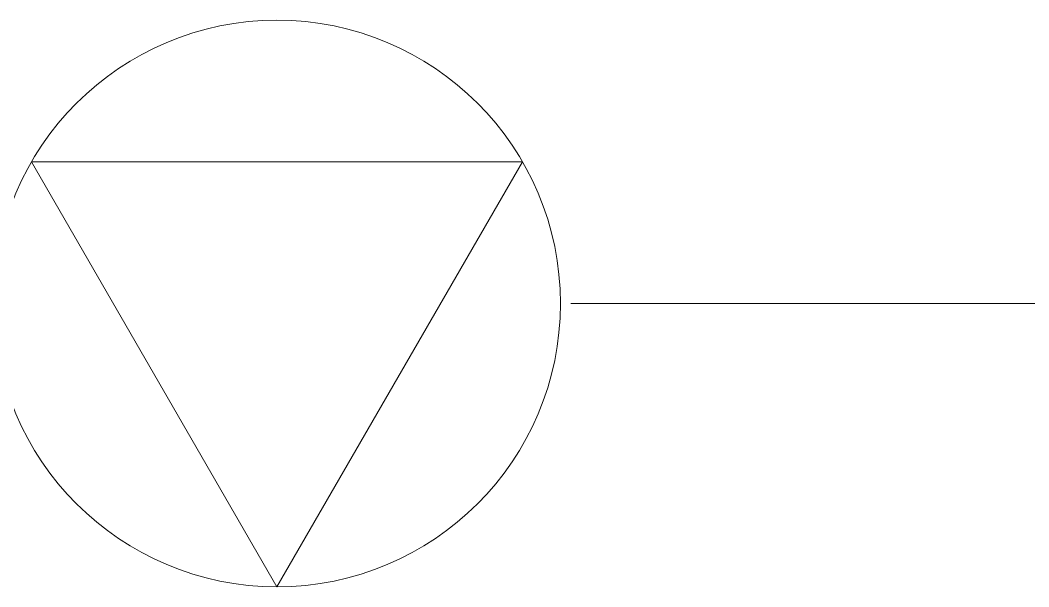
# Model space of a CAD drawing. Header units: metres. Extents: x 0 to 105485, y 0 to 425721.
# Drawn here: x 104695.296 to 104697.432, y 425220.6 to 425221.8 of the extents above; entities that cross this region are included whole.
import ezdxf

# ---------------------------------------------------------------- set-up
doc = ezdxf.new("R2010")
doc.units = ezdxf.units.M
doc.header["$MEASUREMENT"] = 0
doc.layers.add('B-XX-MO-ONDERZOEK_SONDERING-G', color=90, linetype='Continuous', lineweight=18)
doc.layers.add('B-XX-MO-ONDERZOEK_SONDERING-S', color=90, linetype='Continuous', lineweight=18)

msp = doc.modelspace()

# ---------------------------------------------------------------- linework, layer by layer
at = {"layer": 'B-XX-MO-ONDERZOEK_SONDERING-G', "color": 0, "true_color": 0x787878}
msp.add_polyline3d([(104696.44, 425221.2, 2.45), (104696.44, 425221.2, -22.756)], dxfattribs=at)
at = {"layer": 'B-XX-MO-ONDERZOEK_SONDERING-G', "color": 0, "true_color": 0xd62828}
for points in [[(104697.4363, 425221.2, 1.272), (104697.3857, 425221.2, 1.252), (104697.3355, 425221.2, 1.232), (104697.2811, 425221.2, 1.212), (104697.2257, 425221.2, 1.192), (104697.1849, 425221.2, 1.172), (104697.1624, 425221.2, 1.152), (104697.0945, 425221.2, 1.132), (104697.053, 425221.2, 1.112), (104697.0188, 425221.2, 1.092), (104696.9684, 425221.2, 1.072), (104696.9214, 425221.2, 1.052), (104696.8795, 425221.2, 1.032), (104696.8269, 425221.2, 1.012), (104696.7807, 425221.2, 0.992), (104696.7243, 425221.2, 0.972), (104696.666, 425221.2, 0.952), (104696.619, 425221.2, 0.932), (104696.61, 425221.2, 0.912), (104696.6021, 425221.2, 0.892), (104696.5989, 425221.2, 0.872), (104696.5957, 425221.2, 0.852), (104696.5925, 425221.2, 0.833), (104696.6109, 425221.2, 0.813), (104696.5943, 425221.2, 0.793), (104696.592, 425221.2, 0.773), (104696.5658, 425221.2, 0.753), (104696.5209, 425221.2, 0.733), (104696.5186, 425221.2, 0.713), (104696.5163, 425221.2, 0.693), (104696.514, 425221.2, 0.673), (104696.5324, 425221.2, 0.653), (104696.5508, 425221.2, 0.633), (104696.5692, 425221.2, 0.613), (104696.5208, 425221.2, 0.593), (104696.4932, 425221.2, 0.573), (104696.4919, 425221.2, 0.553), (104696.4926, 425221.2, 0.533), (104696.5271, 425221.2, 0.513), (104696.5365, 425221.2, 0.493), (104696.5267, 425221.2, 0.473), (104696.517, 425221.2, 0.453), (104696.4885, 425221.2, 0.433), (104696.4832, 425221.2, 0.413), (104696.4778, 425221.2, 0.393), (104696.4725, 425221.2, 0.373), (104696.4728, 425221.2, 0.353), (104696.4699, 425221.2, 0.333), (104696.4657, 425221.2, 0.313), (104696.4654, 425221.2, 0.293), (104696.4641, 425221.2, 0.273), (104696.4629, 425221.2, 0.253), (104696.4617, 425221.2, 0.233), (104696.471, 425221.2, 0.213), (104696.4945, 425221.2, 0.193), (104696.5, 425221.2, 0.174), (104696.5078, 425221.2, 0.154), (104696.5191, 425221.2, 0.134), (104696.5401, 425221.2, 0.114), (104696.5844, 425221.2, 0.094), (104696.726, 425221.2, 0.074), (104696.901, 425221.2, 0.054), (104696.9599, 425221.2, 0.034), (104696.995, 425221.2, 0.014), (104697.0024, 425221.2, -0.006), (104696.9903, 425221.2, -0.026), (104696.9793, 425221.2, -0.046), (104696.9032, 425221.2, -0.066), (104696.8404, 425221.2, -0.086), (104696.7916, 425221.2, -0.106), (104696.7364, 425221.2, -0.126), (104696.6841, 425221.2, -0.146), (104696.6333, 425221.2, -0.166), (104696.6044, 425221.2, -0.186), (104696.5712, 425221.2, -0.206), (104696.5501, 425221.2, -0.226), (104696.5404, 425221.2, -0.246), (104696.5277, 425221.2, -0.266), (104696.516, 425221.2, -0.286), (104696.502, 425221.2, -0.305), (104696.4928, 425221.2, -0.325), (104696.4908, 425221.2, -0.345), (104696.4889, 425221.2, -0.365), (104696.4869, 425221.2, -0.385), (104696.4871, 425221.2, -0.405), (104696.4854, 425221.2, -0.425), (104696.4875, 425221.2, -0.445), (104696.4858, 425221.2, -0.465), (104696.4829, 425221.2, -0.485), (104696.4816, 425221.2, -0.505), (104696.4817, 425221.2, -0.525), (104696.4809, 425221.2, -0.545), (104696.4813, 425221.2, -0.565), (104696.4817, 425221.2, -0.585), (104696.4834, 425221.2, -0.605), (104696.4813, 425221.2, -0.625), (104696.4798, 425221.2, -0.645), (104696.4796, 425221.2, -0.665), (104696.4807, 425221.2, -0.685), (104696.4825, 425221.2, -0.705), (104696.4842, 425221.2, -0.725), (104696.483, 425221.2, -0.744), (104696.4842, 425221.2, -0.764), (104696.4843, 425221.2, -0.784), (104696.4858, 425221.2, -0.804), (104696.4841, 425221.2, -0.824), (104696.4821, 425221.2, -0.844), (104696.4837, 425221.2, -0.864), (104696.4831, 425221.2, -0.884), (104696.4817, 425221.2, -0.904), (104696.4829, 425221.2, -0.924), (104696.4925, 425221.2, -0.944), (104696.5072, 425221.2, -0.964), (104696.5209, 425221.2, -0.984), (104696.5113, 425221.2, -1.004), (104696.5076, 425221.2, -1.024), (104696.5038, 425221.2, -1.044), (104696.5033, 425221.2, -1.064), (104696.5027, 425221.2, -1.084), (104696.5021, 425221.2, -1.104), (104696.5039, 425221.2, -1.124), (104696.5087, 425221.2, -1.144), (104696.5471, 425221.2, -1.163), (104696.5507, 425221.2, -1.183), (104696.5543, 425221.2, -1.203), (104696.5578, 425221.2, -1.223), (104696.5452, 425221.2, -1.243), (104696.5244, 425221.2, -1.263), (104696.5062, 425221.2, -1.283), (104696.4936, 425221.2, -1.303), (104696.4921, 425221.2, -1.323), (104696.4905, 425221.2, -1.343), (104696.489, 425221.2, -1.363), (104696.4901, 425221.2, -1.383), (104696.5375, 425221.2, -1.403), (104696.5357, 425221.2, -1.423), (104696.5339, 425221.2, -1.443), (104696.5321, 425221.2, -1.463), (104696.5327, 425221.2, -1.483), (104696.5369, 425221.2, -1.503), (104696.522, 425221.2, -1.523), (104696.5213, 425221.2, -1.543), (104696.5207, 425221.2, -1.563), (104696.5201, 425221.2, -1.582), (104696.5214, 425221.2, -1.602), (104696.5238, 425221.2, -1.622), (104696.538, 425221.2, -1.642), (104696.5681, 425221.2, -1.662), (104696.6415, 425221.2, -1.682), (104696.6643, 425221.2, -1.702), (104696.6423, 425221.2, -1.722), (104696.6204, 425221.2, -1.742), (104696.5984, 425221.2, -1.762), (104696.5503, 425221.2, -1.782), (104696.55, 425221.2, -1.802), (104696.5444, 425221.2, -1.822), (104696.5388, 425221.2, -1.842), (104696.5332, 425221.2, -1.862), (104696.5333, 425221.2, -1.882), (104696.5328, 425221.2, -1.902), (104696.5113, 425221.2, -1.922), (104696.4876, 425221.2, -1.941), (104696.481, 425221.2, -1.961), (104696.4745, 425221.2, -1.981), (104696.4679, 425221.2, -2.001), (104696.4678, 425221.2, -2.021), (104696.4679, 425221.2, -2.041), (104696.468, 425221.2, -2.061), (104696.4681, 425221.2, -2.081), (104696.4723, 425221.2, -2.101), (104696.4756, 425221.2, -2.121), (104696.4791, 425221.2, -2.141), (104696.4826, 425221.2, -2.161), (104696.4872, 425221.2, -2.181), (104696.4901, 425221.2, -2.201), (104696.4915, 425221.2, -2.221), (104696.4935, 425221.2, -2.241), (104696.4986, 425221.2, -2.261), (104696.5218, 425221.2, -2.28), (104696.5241, 425221.2, -2.3), (104696.5297, 425221.2, -2.32), (104696.5222, 425221.2, -2.34), (104696.5202, 425221.2, -2.36), (104696.5182, 425221.2, -2.38), (104696.5162, 425221.2, -2.4), (104696.517, 425221.2, -2.42), (104696.5447, 425221.2, -2.44), (104696.5971, 425221.2, -2.46), (104696.6054, 425221.2, -2.48), (104696.555, 425221.2, -2.5), (104696.5401, 425221.2, -2.52), (104696.5251, 425221.2, -2.54), (104696.5227, 425221.2, -2.56), (104696.5204, 425221.2, -2.58), (104696.518, 425221.2, -2.599), (104696.5196, 425221.2, -2.619), (104696.5154, 425221.2, -2.639), (104696.5136, 425221.2, -2.659), (104696.5078, 425221.2, -2.679), (104696.5045, 425221.2, -2.699), (104696.5045, 425221.2, -2.719), (104696.5072, 425221.2, -2.739), (104696.5129, 425221.2, -2.759), (104696.5103, 425221.2, -2.779), (104696.5004, 425221.2, -2.799), (104696.4968, 425221.2, -2.819), (104696.496, 425221.2, -2.839), (104696.4967, 425221.2, -2.859), (104696.4949, 425221.2, -2.879), (104696.4955, 425221.2, -2.899), (104696.4952, 425221.2, -2.918), (104696.4939, 425221.2, -2.938), (104696.4917, 425221.2, -2.958), (104696.4909, 425221.2, -2.978), (104696.4904, 425221.2, -2.998), (104696.4916, 425221.2, -3.018), (104696.5003, 425221.2, -3.038), (104696.5006, 425221.2, -3.058), (104696.4995, 425221.2, -3.078), (104696.4984, 425221.2, -3.098), (104696.4974, 425221.2, -3.118), (104696.5008, 425221.2, -3.138), (104696.5177, 425221.2, -3.158), (104696.5461, 425221.2, -3.178), (104696.5649, 425221.2, -3.198), (104696.569, 425221.2, -3.217), (104696.5712, 425221.2, -3.237), (104696.5735, 425221.2, -3.257), (104696.5758, 425221.2, -3.277), (104696.5879, 425221.2, -3.297), (104696.5964, 425221.2, -3.317), (104696.6037, 425221.2, -3.337), (104696.6049, 425221.2, -3.357), (104696.5934, 425221.2, -3.377), (104696.5818, 425221.2, -3.397), (104696.57, 425221.2, -3.417), (104696.558, 425221.2, -3.437), (104696.535, 425221.2, -3.457), (104696.532, 425221.2, -3.477), (104696.5289, 425221.2, -3.497), (104696.5258, 425221.2, -3.516), (104696.5345, 425221.2, -3.536), (104696.5431, 425221.2, -3.556), (104696.577, 425221.2, -3.576), (104696.5807, 425221.2, -3.596), (104696.5497, 425221.2, -3.616), (104696.5224, 425221.2, -3.636), (104696.503, 425221.2, -3.656), (104696.4987, 425221.2, -3.676), (104696.4965, 425221.2, -3.696), (104696.4956, 425221.2, -3.716), (104696.4952, 425221.2, -3.736), (104696.4964, 425221.2, -3.756), (104696.4974, 425221.2, -3.776), (104696.4995, 425221.2, -3.795), (104696.501, 425221.2, -3.815), (104696.5012, 425221.2, -3.835), (104696.5022, 425221.2, -3.855), (104696.5071, 425221.2, -3.875), (104696.5235, 425221.2, -3.895), (104696.5389, 425221.2, -3.915), (104696.5371, 425221.2, -3.935), (104696.5243, 425221.2, -3.955), (104696.5107, 425221.2, -3.975), (104696.5098, 425221.2, -3.995), (104696.5088, 425221.2, -4.015), (104696.5079, 425221.2, -4.035), (104696.5094, 425221.2, -4.055), (104696.5088, 425221.2, -4.075), (104696.5103, 425221.2, -4.094), (104696.5145, 425221.2, -4.114), (104696.5195, 425221.2, -4.134), (104696.5231, 425221.2, -4.154), (104696.5279, 425221.2, -4.174), (104696.5308, 425221.2, -4.194), (104696.531, 425221.2, -4.214), (104696.5293, 425221.2, -4.234), (104696.5236, 425221.2, -4.254), (104696.5191, 425221.2, -4.274), (104696.5182, 425221.2, -4.294), (104696.5178, 425221.2, -4.314), (104696.516, 425221.2, -4.334), (104696.514, 425221.2, -4.354), (104696.5153, 425221.2, -4.373), (104696.5157, 425221.2, -4.393), (104696.5154, 425221.2, -4.413), (104696.5176, 425221.2, -4.433), (104696.5187, 425221.2, -4.453), (104696.5178, 425221.2, -4.473), (104696.5199, 425221.2, -4.493), (104696.5202, 425221.2, -4.513), (104696.517, 425221.2, -4.533), (104696.523, 425221.2, -4.553), (104696.5298, 425221.2, -4.573), (104696.5398, 425221.2, -4.593), (104696.5285, 425221.2, -4.613), (104696.5252, 425221.2, -4.633), (104696.5265, 425221.2, -4.652), (104696.5262, 425221.2, -4.672), (104696.5286, 425221.2, -4.692), (104696.5308, 425221.2, -4.712), (104696.5294, 425221.2, -4.732), (104696.5281, 425221.2, -4.752), (104696.5267, 425221.2, -4.772), (104696.5293, 425221.2, -4.792), (104696.5347, 425221.2, -4.812), (104696.5341, 425221.2, -4.832), (104696.5344, 425221.2, -4.852), (104696.5308, 425221.2, -4.872), (104696.5313, 425221.2, -4.892), (104696.5353, 425221.2, -4.912), (104696.5369, 425221.2, -4.931), (104696.5412, 425221.2, -4.951), (104696.5376, 425221.2, -4.971), (104696.5288, 425221.2, -4.991), (104696.5265, 425221.2, -5.011), (104696.5262, 425221.2, -5.031), (104696.5264, 425221.2, -5.051), (104696.5264, 425221.2, -5.071), (104696.5255, 425221.2, -5.091), (104696.5225, 425221.2, -5.111), (104696.5184, 425221.2, -5.131), (104696.5172, 425221.2, -5.151), (104696.5182, 425221.2, -5.171), (104696.5178, 425221.2, -5.191), (104696.5147, 425221.2, -5.21), (104696.5126, 425221.2, -5.23), (104696.5108, 425221.2, -5.25), (104696.5089, 425221.2, -5.27), (104696.5079, 425221.2, -5.29), (104696.5081, 425221.2, -5.31), (104696.5097, 425221.2, -5.33), (104696.5138, 425221.2, -5.35), (104696.5177, 425221.2, -5.37), (104696.5223, 425221.2, -5.39), (104696.5251, 425221.2, -5.41), (104696.5259, 425221.2, -5.43), (104696.5244, 425221.2, -5.45), (104696.5217, 425221.2, -5.47), (104696.522, 425221.2, -5.489), (104696.5209, 425221.2, -5.509), (104696.5215, 425221.2, -5.529), (104696.5196, 425221.2, -5.549), (104696.516, 425221.2, -5.569), (104696.5149, 425221.2, -5.589), (104696.5149, 425221.2, -5.609), (104696.5155, 425221.2, -5.629), (104696.5172, 425221.2, -5.649), (104696.5154, 425221.2, -5.669), (104696.5147, 425221.2, -5.689), (104696.5147, 425221.2, -5.709), (104696.5128, 425221.2, -5.729), (104696.5104, 425221.2, -5.749), (104696.5097, 425221.2, -5.769), (104696.5085, 425221.2, -5.788), (104696.5058, 425221.2, -5.808), (104696.5044, 425221.2, -5.828), (104696.504, 425221.2, -5.848), (104696.5037, 425221.2, -5.868), (104696.5037, 425221.2, -5.888), (104696.5038, 425221.2, -5.908), (104696.5031, 425221.2, -5.928), (104696.5029, 425221.2, -5.948), (104696.5027, 425221.2, -5.968), (104696.5024, 425221.2, -5.988), (104696.5021, 425221.2, -6.008), (104696.5024, 425221.2, -6.028), (104696.5029, 425221.2, -6.048), (104696.5032, 425221.2, -6.067), (104696.503, 425221.2, -6.087), (104696.5028, 425221.2, -6.107), (104696.5031, 425221.2, -6.127), (104696.5028, 425221.2, -6.147), (104696.5028, 425221.2, -6.167), (104696.504, 425221.2, -6.187), (104696.5053, 425221.2, -6.207), (104696.5059, 425221.2, -6.227), (104696.5056, 425221.2, -6.247), (104696.5059, 425221.2, -6.267), (104696.5052, 425221.2, -6.287), (104696.5048, 425221.2, -6.307), (104696.5042, 425221.2, -6.327), (104696.5044, 425221.2, -6.346), (104696.5035, 425221.2, -6.366), (104696.5042, 425221.2, -6.386), (104696.5041, 425221.2, -6.406), (104696.5038, 425221.2, -6.426), (104696.5037, 425221.2, -6.446), (104696.5034, 425221.2, -6.466), (104696.5038, 425221.2, -6.486), (104696.5039, 425221.2, -6.506), (104696.505, 425221.2, -6.526), (104696.505, 425221.2, -6.546), (104696.5055, 425221.2, -6.566), (104696.5048, 425221.2, -6.586), (104696.505, 425221.2, -6.606), (104696.5045, 425221.2, -6.626), (104696.5048, 425221.2, -6.645), (104696.5052, 425221.2, -6.665), (104696.5051, 425221.2, -6.685), (104696.5057, 425221.2, -6.705), (104696.5063, 425221.2, -6.725), (104696.5059, 425221.2, -6.745), (104696.5067, 425221.2, -6.765), (104696.5069, 425221.2, -6.785), (104696.507, 425221.2, -6.805), (104696.5066, 425221.2, -6.825), (104696.5088, 425221.2, -6.845), (104696.5108, 425221.2, -6.865), (104696.5108, 425221.2, -6.885), (104696.5106, 425221.2, -6.905), (104696.5105, 425221.2, -6.924), (104696.5091, 425221.2, -6.944), (104696.5091, 425221.2, -6.964), (104696.5104, 425221.2, -6.984), (104696.5094, 425221.2, -7.004), (104696.5092, 425221.2, -7.024), (104696.5079, 425221.2, -7.044), (104696.507, 425221.2, -7.064), (104696.5075, 425221.2, -7.084), (104696.5075, 425221.2, -7.104), (104696.507, 425221.2, -7.124), (104696.5071, 425221.2, -7.144), (104696.5066, 425221.2, -7.164), (104696.5062, 425221.2, -7.184), (104696.5067, 425221.2, -7.204), (104696.5075, 425221.2, -7.223), (104696.5083, 425221.2, -7.243), (104696.5094, 425221.2, -7.263), (104696.5102, 425221.2, -7.283), (104696.51, 425221.2, -7.303), (104696.5085, 425221.2, -7.323), (104696.5077, 425221.2, -7.343), (104696.5069, 425221.2, -7.363), (104696.5063, 425221.2, -7.383), (104696.5058, 425221.2, -7.403), (104696.5063, 425221.2, -7.423), (104696.5065, 425221.2, -7.443), (104696.5068, 425221.2, -7.463), (104696.5069, 425221.2, -7.483), (104696.5081, 425221.2, -7.503), (104696.5088, 425221.2, -7.522), (104696.5101, 425221.2, -7.543), (104696.5147, 425221.2, -7.563), (104696.5175, 425221.2, -7.583), (104696.522, 425221.2, -7.603), (104696.5236, 425221.2, -7.623), (104696.5191, 425221.2, -7.643), (104696.5173, 425221.2, -7.662), (104696.5181, 425221.2, -7.682), (104696.5172, 425221.2, -7.702), (104696.5162, 425221.2, -7.722), (104696.5137, 425221.2, -7.742), (104696.5141, 425221.2, -7.762), (104696.5144, 425221.2, -7.782), (104696.5149, 425221.2, -7.802), (104696.515, 425221.2, -7.822), (104696.5171, 425221.2, -7.842), (104696.5184, 425221.2, -7.862), (104696.5193, 425221.2, -7.882), (104696.5197, 425221.2, -7.902), (104696.5206, 425221.2, -7.922), (104696.5216, 425221.2, -7.942), (104696.5217, 425221.2, -7.961), (104696.5219, 425221.2, -7.981), (104696.5218, 425221.2, -8.001), (104696.5226, 425221.2, -8.021), (104696.5235, 425221.2, -8.041), (104696.5277, 425221.2, -8.061), (104696.5631, 425221.2, -8.081), (104696.6448, 425221.2, -8.101), (104696.6783, 425221.2, -8.121), (104696.6516, 425221.2, -8.141), (104696.6096, 425221.2, -8.161), (104696.5738, 425221.2, -8.181), (104696.5508, 425221.2, -8.201), (104696.5411, 425221.2, -8.221), (104696.5374, 425221.2, -8.241), (104696.5311, 425221.2, -8.26), (104696.5277, 425221.2, -8.28), (104696.5257, 425221.2, -8.3), (104696.5236, 425221.2, -8.32), (104696.522, 425221.2, -8.34), (104696.5194, 425221.2, -8.36), (104696.5177, 425221.2, -8.38), (104696.518, 425221.2, -8.4), (104696.5178, 425221.2, -8.42), (104696.5169, 425221.2, -8.44), (104696.5169, 425221.2, -8.46), (104696.5172, 425221.2, -8.48), (104696.5173, 425221.2, -8.5), (104696.5167, 425221.2, -8.52), (104696.5165, 425221.2, -8.54), (104696.5176, 425221.2, -8.559), (104696.5184, 425221.2, -8.579), (104696.5187, 425221.2, -8.599), (104696.5186, 425221.2, -8.619), (104696.5188, 425221.2, -8.639), (104696.5189, 425221.2, -8.659), (104696.5183, 425221.2, -8.679), (104696.5165, 425221.2, -8.699), (104696.5165, 425221.2, -8.719), (104696.5163, 425221.2, -8.739), (104696.5158, 425221.2, -8.759), (104696.5153, 425221.2, -8.779), (104696.516, 425221.2, -8.799), (104696.5152, 425221.2, -8.819), (104696.5152, 425221.2, -8.839), (104696.515, 425221.2, -8.858), (104696.5153, 425221.2, -8.878), (104696.5156, 425221.2, -8.898), (104696.5153, 425221.2, -8.918), (104696.515, 425221.2, -8.938), (104696.5149, 425221.2, -8.958), (104696.5147, 425221.2, -8.978), (104696.5134, 425221.2, -8.998), (104696.5126, 425221.2, -9.018), (104696.5129, 425221.2, -9.038), (104696.5135, 425221.2, -9.058), (104696.5147, 425221.2, -9.078), (104696.5149, 425221.2, -9.098), (104696.5147, 425221.2, -9.118), (104696.5139, 425221.2, -9.138), (104696.5134, 425221.2, -9.158), (104696.5129, 425221.2, -9.177), (104696.5129, 425221.2, -9.197), (104696.5129, 425221.2, -9.217), (104696.5127, 425221.2, -9.237), (104696.513, 425221.2, -9.257), (104696.5138, 425221.2, -9.277), (104696.5142, 425221.2, -9.297), (104696.5129, 425221.2, -9.317), (104696.5132, 425221.2, -9.337), (104696.5138, 425221.2, -9.357), (104696.5142, 425221.2, -9.377), (104696.5129, 425221.2, -9.397), (104696.5128, 425221.2, -9.417), (104696.5122, 425221.2, -9.437), (104696.5125, 425221.2, -9.457), (104696.5132, 425221.2, -9.477), (104696.5134, 425221.2, -9.496), (104696.5133, 425221.2, -9.516), (104696.5138, 425221.2, -9.536), (104696.514, 425221.2, -9.556), (104696.5133, 425221.2, -9.576), (104696.5154, 425221.2, -9.596), (104696.515, 425221.2, -9.616), (104696.5156, 425221.2, -9.636), (104696.5167, 425221.2, -9.656), (104696.515, 425221.2, -9.676), (104696.514, 425221.2, -9.696), (104696.5131, 425221.2, -9.716), (104696.5124, 425221.2, -9.736), (104696.5121, 425221.2, -9.756), (104696.5124, 425221.2, -9.776), (104696.5116, 425221.2, -9.795), (104696.511, 425221.2, -9.815), (104696.5121, 425221.2, -9.835), (104696.5126, 425221.2, -9.855), (104696.5134, 425221.2, -9.875), (104696.5135, 425221.2, -9.895), (104696.5136, 425221.2, -9.915), (104696.5136, 425221.2, -9.935), (104696.5138, 425221.2, -9.955), (104696.5139, 425221.2, -9.975), (104696.514, 425221.2, -9.995), (104696.5139, 425221.2, -10.015), (104696.5151, 425221.2, -10.035), (104696.5156, 425221.2, -10.055), (104696.5145, 425221.2, -10.075), (104696.514, 425221.2, -10.095), (104696.5123, 425221.2, -10.115), (104696.5119, 425221.2, -10.134), (104696.5127, 425221.2, -10.154), (104696.5128, 425221.2, -10.174), (104696.5135, 425221.2, -10.194), (104696.5143, 425221.2, -10.214), (104696.5147, 425221.2, -10.234), (104696.5139, 425221.2, -10.254), (104696.514, 425221.2, -10.274), (104696.5147, 425221.2, -10.294), (104696.5142, 425221.2, -10.314), (104696.5157, 425221.2, -10.334), (104696.5158, 425221.2, -10.354), (104696.5167, 425221.2, -10.374), (104696.517, 425221.2, -10.394), (104696.517, 425221.2, -10.414), (104696.5164, 425221.2, -10.434), (104696.5161, 425221.2, -10.453), (104696.5166, 425221.2, -10.473), (104696.5182, 425221.2, -10.493), (104696.5203, 425221.2, -10.513), (104696.5213, 425221.2, -10.533), (104696.519, 425221.2, -10.553), (104696.5171, 425221.2, -10.573), (104696.5162, 425221.2, -10.593), (104696.5147, 425221.2, -10.613), (104696.5146, 425221.2, -10.633), (104696.5149, 425221.2, -10.653), (104696.5174, 425221.2, -10.673), (104696.5195, 425221.2, -10.693), (104696.5209, 425221.2, -10.713), (104696.5202, 425221.2, -10.733), (104696.5185, 425221.2, -10.753), (104696.5175, 425221.2, -10.772), (104696.5179, 425221.2, -10.792), (104696.5192, 425221.2, -10.812), (104696.5222, 425221.2, -10.832), (104696.5224, 425221.2, -10.852), (104696.5217, 425221.2, -10.872), (104696.5195, 425221.2, -10.892), (104696.518, 425221.2, -10.912), (104696.5196, 425221.2, -10.932), (104696.5213, 425221.2, -10.952), (104696.5208, 425221.2, -10.972), (104696.5211, 425221.2, -10.992), (104696.5241, 425221.2, -11.012), (104696.5253, 425221.2, -11.032), (104696.5293, 425221.2, -11.052), (104696.5309, 425221.2, -11.072), (104696.5269, 425221.2, -11.092), (104696.5204, 425221.2, -11.111), (104696.5184, 425221.2, -11.131), (104696.5186, 425221.2, -11.151), (104696.5197, 425221.2, -11.171), (104696.5204, 425221.2, -11.191), (104696.5188, 425221.2, -11.211), (104696.5185, 425221.2, -11.231), (104696.5191, 425221.2, -11.251), (104696.5199, 425221.2, -11.271), (104696.5195, 425221.2, -11.291), (104696.5197, 425221.2, -11.311), (104696.5192, 425221.2, -11.331), (104696.5223, 425221.2, -11.351), (104696.5253, 425221.2, -11.371), (104696.5285, 425221.2, -11.391), (104696.5249, 425221.2, -11.411), (104696.5219, 425221.2, -11.43), (104696.5228, 425221.2, -11.45), (104696.5251, 425221.2, -11.47), (104696.5286, 425221.2, -11.49), (104696.5251, 425221.2, -11.51), (104696.5214, 425221.2, -11.53), (104696.5213, 425221.2, -11.55), (104696.5216, 425221.2, -11.57), (104696.5205, 425221.2, -11.59), (104696.5205, 425221.2, -11.61), (104696.5208, 425221.2, -11.63), (104696.521, 425221.2, -11.65), (104696.5212, 425221.2, -11.67), (104696.5207, 425221.2, -11.69), (104696.5211, 425221.2, -11.71), (104696.5229, 425221.2, -11.73), (104696.5246, 425221.2, -11.75), (104696.5265, 425221.2, -11.769), (104696.5232, 425221.2, -11.789), (104696.5217, 425221.2, -11.809), (104696.5219, 425221.2, -11.829), (104696.5215, 425221.2, -11.849), (104696.5227, 425221.2, -11.869), (104696.5267, 425221.2, -11.889), (104696.5285, 425221.2, -11.909), (104696.5283, 425221.2, -11.929), (104696.5236, 425221.2, -11.949), (104696.5212, 425221.2, -11.969), (104696.5204, 425221.2, -11.989), (104696.5205, 425221.2, -12.009), (104696.522, 425221.2, -12.029), (104696.5256, 425221.2, -12.049), (104696.5265, 425221.2, -12.069), (104696.526, 425221.2, -12.088), (104696.5206, 425221.2, -12.108), (104696.518, 425221.2, -12.128), (104696.5165, 425221.2, -12.148), (104696.5171, 425221.2, -12.168), (104696.5175, 425221.2, -12.188), (104696.5209, 425221.2, -12.208), (104696.5269, 425221.2, -12.228), (104696.5309, 425221.2, -12.248), (104696.5277, 425221.2, -12.268), (104696.5272, 425221.2, -12.288), (104696.5267, 425221.2, -12.308), (104696.5262, 425221.2, -12.328), (104696.5334, 425221.2, -12.348), (104696.5943, 425221.2, -12.368), (104696.9098, 425221.2, -12.388), (104697.1303, 425221.2, -12.408), (104697.2591, 425221.2, -12.427), (104697.2837, 425221.2, -12.447), (104697.276, 425221.2, -12.467), (104697.2594, 425221.2, -12.487), (104697.2266, 425221.2, -12.507), (104697.165, 425221.2, -12.527), (104697.1064, 425221.2, -12.547), (104697.02, 425221.2, -12.567), (104696.9181, 425221.2, -12.587), (104696.8268, 425221.2, -12.607), (104696.7718, 425221.2, -12.627), (104696.707, 425221.2, -12.647), (104696.6553, 425221.2, -12.667), (104696.6209, 425221.2, -12.687), (104696.5708, 425221.2, -12.707), (104696.5692, 425221.2, -12.727), (104696.5676, 425221.2, -12.747), (104696.566, 425221.2, -12.766), (104696.569, 425221.2, -12.786), (104696.5693, 425221.2, -12.806), (104696.5686, 425221.2, -12.826), (104696.5708, 425221.2, -12.846), (104696.5756, 425221.2, -12.866), (104696.5768, 425221.2, -12.886), (104696.5792, 425221.2, -12.906), (104696.582, 425221.2, -12.926), (104696.5837, 425221.2, -12.946), (104696.5835, 425221.2, -12.966), (104696.5841, 425221.2, -12.986), (104696.5837, 425221.2, -13.006), (104696.5874, 425221.2, -13.026), (104696.5908, 425221.2, -13.046), (104696.592, 425221.2, -13.066), (104696.5922, 425221.2, -13.086), (104696.5943, 425221.2, -13.105), (104696.595, 425221.2, -13.125), (104696.5959, 425221.2, -13.145), (104696.5977, 425221.2, -13.165), (104696.5983, 425221.2, -13.185), (104696.597, 425221.2, -13.205), (104696.5986, 425221.2, -13.225), (104696.5963, 425221.2, -13.245), (104696.5891, 425221.2, -13.265), (104696.5835, 425221.2, -13.285), (104696.5754, 425221.2, -13.305), (104696.5687, 425221.2, -13.325), (104696.5573, 425221.2, -13.345), (104696.5503, 425221.2, -13.365), (104696.5463, 425221.2, -13.385), (104696.5418, 425221.2, -13.405), (104696.5358, 425221.2, -13.425), (104696.53, 425221.2, -13.444), (104696.5274, 425221.2, -13.464), (104696.5254, 425221.2, -13.484), (104696.5234, 425221.2, -13.504), (104696.5223, 425221.2, -13.524), (104696.521, 425221.2, -13.544), (104696.5214, 425221.2, -13.564), (104696.5222, 425221.2, -13.584), (104696.5288, 425221.2, -13.604), (104696.5613, 425221.2, -13.624), (104696.638, 425221.2, -13.644), (104696.7047, 425221.2, -13.664), (104696.7886, 425221.2, -13.684), (104696.8748, 425221.2, -13.704), (104696.9219, 425221.2, -13.724), (104696.9641, 425221.2, -13.744), (104697.002, 425221.2, -13.764), (104697.0429, 425221.2, -13.784), (104697.0697, 425221.2, -13.803), (104697.1107, 425221.2, -13.823), (104697.1494, 425221.2, -13.843), (104697.1808, 425221.2, -13.863), (104697.2155, 425221.2, -13.883), (104697.2414, 425221.2, -13.903), (104697.2576, 425221.2, -13.923), (104697.2721, 425221.2, -13.943), (104697.2877, 425221.2, -13.963), (104697.3104, 425221.2, -13.983), (104697.3298, 425221.2, -14.003), (104697.3478, 425221.2, -14.023), (104697.3526, 425221.2, -14.043), (104697.3498, 425221.2, -14.063), (104697.3329, 425221.2, -14.083), (104697.3207, 425221.2, -14.103), (104697.3163, 425221.2, -14.123), (104697.3167, 425221.2, -14.143), (104697.3107, 425221.2, -14.162), (104697.302, 425221.2, -14.182), (104697.2982, 425221.2, -14.202), (104697.2984, 425221.2, -14.222), (104697.2979, 425221.2, -14.242), (104697.2901, 425221.2, -14.262), (104697.2854, 425221.2, -14.282), (104697.2833, 425221.2, -14.302), (104697.2819, 425221.2, -14.322), (104697.2735, 425221.2, -14.342), (104697.263, 425221.2, -14.362), (104697.2482, 425221.2, -14.382), (104697.2373, 425221.2, -14.402), (104697.2177, 425221.2, -14.422), (104697.1806, 425221.2, -14.442), (104697.138, 425221.2, -14.462), (104697.1058, 425221.2, -14.482), (104697.0633, 425221.2, -14.502), (104697.0182, 425221.2, -14.521), (104696.9902, 425221.2, -14.541), (104696.9551, 425221.2, -14.561), (104696.9316, 425221.2, -14.581), (104696.9251, 425221.2, -14.601), (104696.9346, 425221.2, -14.621), (104696.9648, 425221.2, -14.641), (104696.9977, 425221.2, -14.661), (104697.0184, 425221.2, -14.681), (104697.0367, 425221.2, -14.701), (104697.0472, 425221.2, -14.721), (104697.0479, 425221.2, -14.741), (104697.0529, 425221.2, -14.761), (104697.0646, 425221.2, -14.781), (104697.0795, 425221.2, -14.801), (104697.1017, 425221.2, -14.821), (104697.1428, 425221.2, -14.841), (104697.2067, 425221.2, -14.861), (104697.2578, 425221.2, -14.88), (104697.3105, 425221.2, -14.9), (104697.3261, 425221.2, -14.92), (104697.3124, 425221.2, -14.94), (104697.2946, 425221.2, -14.96), (104697.2779, 425221.2, -14.98), (104697.2679, 425221.2, -15), (104697.261, 425221.2, -15.02), (104697.2491, 425221.2, -15.04), (104697.2458, 425221.2, -15.06), (104697.2556, 425221.2, -15.08), (104697.2821, 425221.2, -15.1), (104697.3205, 425221.2, -15.12), (104697.3539, 425221.2, -15.14), (104697.3801, 425221.2, -15.16), (104697.4328, 425221.2, -15.18)], [(104696.5814, 425221.2, 2.45), (104696.6815, 425221.2, 2.431), (104696.8536, 425221.2, 2.411), (104697.0252, 425221.2, 2.391), (104697.2802, 425221.2, 2.371), (104697.4581, 425221.2, 2.351)], [(104697.4321, 425221.2, -21.62), (104697.4038, 425221.2, -21.64), (104697.3524, 425221.2, -21.659), (104697.2887, 425221.2, -21.679), (104697.183, 425221.2, -21.699), (104697.0882, 425221.2, -21.719), (104696.9944, 425221.2, -21.739), (104696.9906, 425221.2, -21.759), (104696.9868, 425221.2, -21.779), (104696.983, 425221.2, -21.799), (104697.0302, 425221.2, -21.819), (104697.1075, 425221.2, -21.839), (104697.1216, 425221.2, -21.859), (104697.0957, 425221.2, -21.879), (104697.0477, 425221.2, -21.899), (104696.9689, 425221.2, -21.919), (104696.929, 425221.2, -21.939), (104696.9086, 425221.2, -21.958), (104696.882, 425221.2, -21.978), (104696.8787, 425221.2, -21.998), (104696.8758, 425221.2, -22.018), (104696.8667, 425221.2, -22.038), (104696.8587, 425221.2, -22.058), (104696.8512, 425221.2, -22.078), (104696.8581, 425221.2, -22.098), (104696.8709, 425221.2, -22.118), (104696.8747, 425221.2, -22.138), (104696.8805, 425221.2, -22.158), (104696.8761, 425221.2, -22.178), (104696.8467, 425221.2, -22.198), (104696.8176, 425221.2, -22.218), (104696.768, 425221.2, -22.238), (104696.7326, 425221.2, -22.257), (104696.7212, 425221.2, -22.277), (104696.7259, 425221.2, -22.297), (104696.7305, 425221.2, -22.317), (104696.7315, 425221.2, -22.337), (104696.7342, 425221.2, -22.357), (104696.7367, 425221.2, -22.377), (104696.7301, 425221.2, -22.397), (104696.7202, 425221.2, -22.417), (104696.7152, 425221.2, -22.437), (104696.7175, 425221.2, -22.457), (104696.7153, 425221.2, -22.477), (104696.7147, 425221.2, -22.497), (104696.7221, 425221.2, -22.517), (104696.7232, 425221.2, -22.536), (104696.711, 425221.2, -22.556), (104696.7026, 425221.2, -22.576), (104696.6878, 425221.2, -22.596), (104696.6754, 425221.2, -22.616), (104696.6668, 425221.2, -22.636), (104696.6603, 425221.2, -22.656), (104696.6531, 425221.2, -22.676), (104696.6519, 425221.2, -22.696), (104696.6456, 425221.2, -22.716), (104696.642, 425221.2, -22.736), (104696.6426, 425221.2, -22.756)], [(104697.4701, 425221.2, -15.718), (104697.3491, 425221.2, -15.738), (104697.2194, 425221.2, -15.758), (104697.0826, 425221.2, -15.778), (104696.9699, 425221.2, -15.798), (104696.8978, 425221.2, -15.818), (104696.79, 425221.2, -15.838), (104696.6981, 425221.2, -15.858), (104696.6894, 425221.2, -15.878), (104696.6808, 425221.2, -15.898), (104696.6721, 425221.2, -15.917), (104696.6794, 425221.2, -15.937), (104696.7878, 425221.2, -15.957), (104696.9063, 425221.2, -15.977), (104697.016, 425221.2, -15.997), (104697.1202, 425221.2, -16.017), (104697.238, 425221.2, -16.037), (104697.337, 425221.2, -16.057), (104697.4095, 425221.2, -16.077), (104697.4404, 425221.2, -16.097)], [(104697.4416, 425221.2, -18.569), (104697.4161, 425221.2, -18.589), (104697.4178, 425221.2, -18.609), (104697.3962, 425221.2, -18.629), (104697.3692, 425221.2, -18.649), (104697.365, 425221.2, -18.669), (104697.3468, 425221.2, -18.689), (104697.3238, 425221.2, -18.709), (104697.3081, 425221.2, -18.729), (104697.3063, 425221.2, -18.749), (104697.315, 425221.2, -18.769), (104697.3248, 425221.2, -18.789), (104697.255, 425221.2, -18.809), (104697.1273, 425221.2, -18.829), (104696.971, 425221.2, -18.849), (104696.8703, 425221.2, -18.869), (104696.8137, 425221.2, -18.888), (104696.762, 425221.2, -18.908), (104696.7516, 425221.2, -18.928), (104696.7425, 425221.2, -18.948), (104696.7316, 425221.2, -18.968), (104696.7254, 425221.2, -18.988), (104696.7008, 425221.2, -19.008), (104696.6879, 425221.2, -19.028), (104696.679, 425221.2, -19.048), (104696.6812, 425221.2, -19.068), (104696.683, 425221.2, -19.088), (104696.6935, 425221.2, -19.108), (104696.7108, 425221.2, -19.128), (104696.7312, 425221.2, -19.148), (104696.7511, 425221.2, -19.168), (104696.7714, 425221.2, -19.188), (104696.7973, 425221.2, -19.207), (104696.8188, 425221.2, -19.227), (104696.8372, 425221.2, -19.247), (104696.8225, 425221.2, -19.267), (104696.8671, 425221.2, -19.287), (104697.0027, 425221.2, -19.307), (104697.1544, 425221.2, -19.327), (104697.2511, 425221.2, -19.347), (104697.3071, 425221.2, -19.367), (104697.3314, 425221.2, -19.387), (104697.2477, 425221.2, -19.407), (104697.1462, 425221.2, -19.427), (104697.0926, 425221.2, -19.447), (104697.0218, 425221.2, -19.467), (104696.97, 425221.2, -19.487), (104696.922, 425221.2, -19.506), (104696.9142, 425221.2, -19.526), (104696.9064, 425221.2, -19.546), (104696.8986, 425221.2, -19.566), (104696.969, 425221.2, -19.586), (104697.0235, 425221.2, -19.606), (104697.0634, 425221.2, -19.626), (104697.0811, 425221.2, -19.646), (104697.1045, 425221.2, -19.666), (104697.1238, 425221.2, -19.686), (104697.1337, 425221.2, -19.706), (104697.1435, 425221.2, -19.726), (104697.1524, 425221.2, -19.746), (104697.1517, 425221.2, -19.766), (104697.1448, 425221.2, -19.786), (104697.1345, 425221.2, -19.806), (104697.1209, 425221.2, -19.825), (104697.1196, 425221.2, -19.845), (104697.1274, 425221.2, -19.865), (104697.1659, 425221.2, -19.885), (104697.2067, 425221.2, -19.905), (104697.2328, 425221.2, -19.925), (104697.2595, 425221.2, -19.945), (104697.2757, 425221.2, -19.965), (104697.2903, 425221.2, -19.985), (104697.2998, 425221.2, -20.005), (104697.2801, 425221.2, -20.025), (104697.2338, 425221.2, -20.045), (104697.1849, 425221.2, -20.065), (104697.117, 425221.2, -20.085), (104697.0529, 425221.2, -20.105), (104697.0263, 425221.2, -20.125), (104697.0308, 425221.2, -20.144), (104697.1158, 425221.2, -20.164), (104697.2209, 425221.2, -20.184), (104697.3369, 425221.2, -20.204), (104697.3877, 425221.2, -20.224), (104697.3707, 425221.2, -20.244), (104697.2656, 425221.2, -20.264), (104697.1426, 425221.2, -20.284), (104697.0346, 425221.2, -20.304), (104696.9491, 425221.2, -20.324), (104696.9307, 425221.2, -20.344), (104696.9123, 425221.2, -20.364), (104696.8939, 425221.2, -20.384), (104696.9245, 425221.2, -20.404), (104696.955, 425221.2, -20.424), (104696.9929, 425221.2, -20.444), (104696.9478, 425221.2, -20.463), (104696.9094, 425221.2, -20.483), (104696.8976, 425221.2, -20.503), (104696.8953, 425221.2, -20.523), (104696.8735, 425221.2, -20.543), (104696.8601, 425221.2, -20.563), (104696.815, 425221.2, -20.583), (104696.7834, 425221.2, -20.603), (104696.7774, 425221.2, -20.623), (104696.7714, 425221.2, -20.643), (104696.7653, 425221.2, -20.663), (104696.8016, 425221.2, -20.683), (104696.8262, 425221.2, -20.703), (104696.83, 425221.2, -20.723), (104696.8029, 425221.2, -20.743), (104696.8028, 425221.2, -20.762), (104696.8027, 425221.2, -20.782), (104696.8027, 425221.2, -20.802), (104696.8181, 425221.2, -20.822), (104696.8675, 425221.2, -20.842), (104697.0304, 425221.2, -20.862), (104697.2169, 425221.2, -20.882), (104697.2562, 425221.2, -20.902), (104697.24, 425221.2, -20.922), (104697.2309, 425221.2, -20.942), (104697.1862, 425221.2, -20.962), (104697.1302, 425221.2, -20.982), (104697.1164, 425221.2, -21.002), (104697.1061, 425221.2, -21.022), (104697.0777, 425221.2, -21.042), (104697.099, 425221.2, -21.061), (104697.1046, 425221.2, -21.081), (104697.0968, 425221.2, -21.101), (104697.1586, 425221.2, -21.121), (104697.2941, 425221.2, -21.141), (104697.4791, 425221.2, -21.161)], [(104697.4451, 425221.2, -16.117), (104697.426, 425221.2, -16.137), (104697.4117, 425221.2, -16.157), (104697.3939, 425221.2, -16.177), (104697.3739, 425221.2, -16.197), (104697.3588, 425221.2, -16.217), (104697.3503, 425221.2, -16.237), (104697.3402, 425221.2, -16.256), (104697.3311, 425221.2, -16.276), (104697.3237, 425221.2, -16.296), (104697.3158, 425221.2, -16.316), (104697.3067, 425221.2, -16.336), (104697.2951, 425221.2, -16.356), (104697.2868, 425221.2, -16.376), (104697.2774, 425221.2, -16.396), (104697.2682, 425221.2, -16.416), (104697.2628, 425221.2, -16.436), (104697.2587, 425221.2, -16.456), (104697.2556, 425221.2, -16.476), (104697.2549, 425221.2, -16.496), (104697.2559, 425221.2, -16.516), (104697.2577, 425221.2, -16.536), (104697.2601, 425221.2, -16.556), (104697.2593, 425221.2, -16.576), (104697.2586, 425221.2, -16.595), (104697.259, 425221.2, -16.615), (104697.2606, 425221.2, -16.635), (104697.2653, 425221.2, -16.655), (104697.2718, 425221.2, -16.675), (104697.2826, 425221.2, -16.695), (104697.2952, 425221.2, -16.715), (104697.3199, 425221.2, -16.735), (104697.3557, 425221.2, -16.755), (104697.3879, 425221.2, -16.775), (104697.4358, 425221.2, -16.795)], [(104697.4426, 425221.2, -21.281), (104697.3932, 425221.2, -21.301), (104697.3954, 425221.2, -21.321), (104697.3977, 425221.2, -21.341), (104697.4, 425221.2, -21.36), (104697.4771, 425221.2, -21.38)]]:
    msp.add_polyline3d(points, dxfattribs=at)
at = {"layer": 'B-XX-MO-ONDERZOEK_SONDERING-S', "ltscale": 0.5}
msp.add_lwpolyline([(104695.3204, 425221.5), (104696.3596, 425221.5), (104695.84, 425220.6)], close=True, dxfattribs=at)
at = {"layer": 'B-XX-MO-ONDERZOEK_SONDERING-S'}
msp.add_circle((104695.84, 425221.2), 0.6, dxfattribs=at)

doc.saveas('drawing.dxf')
